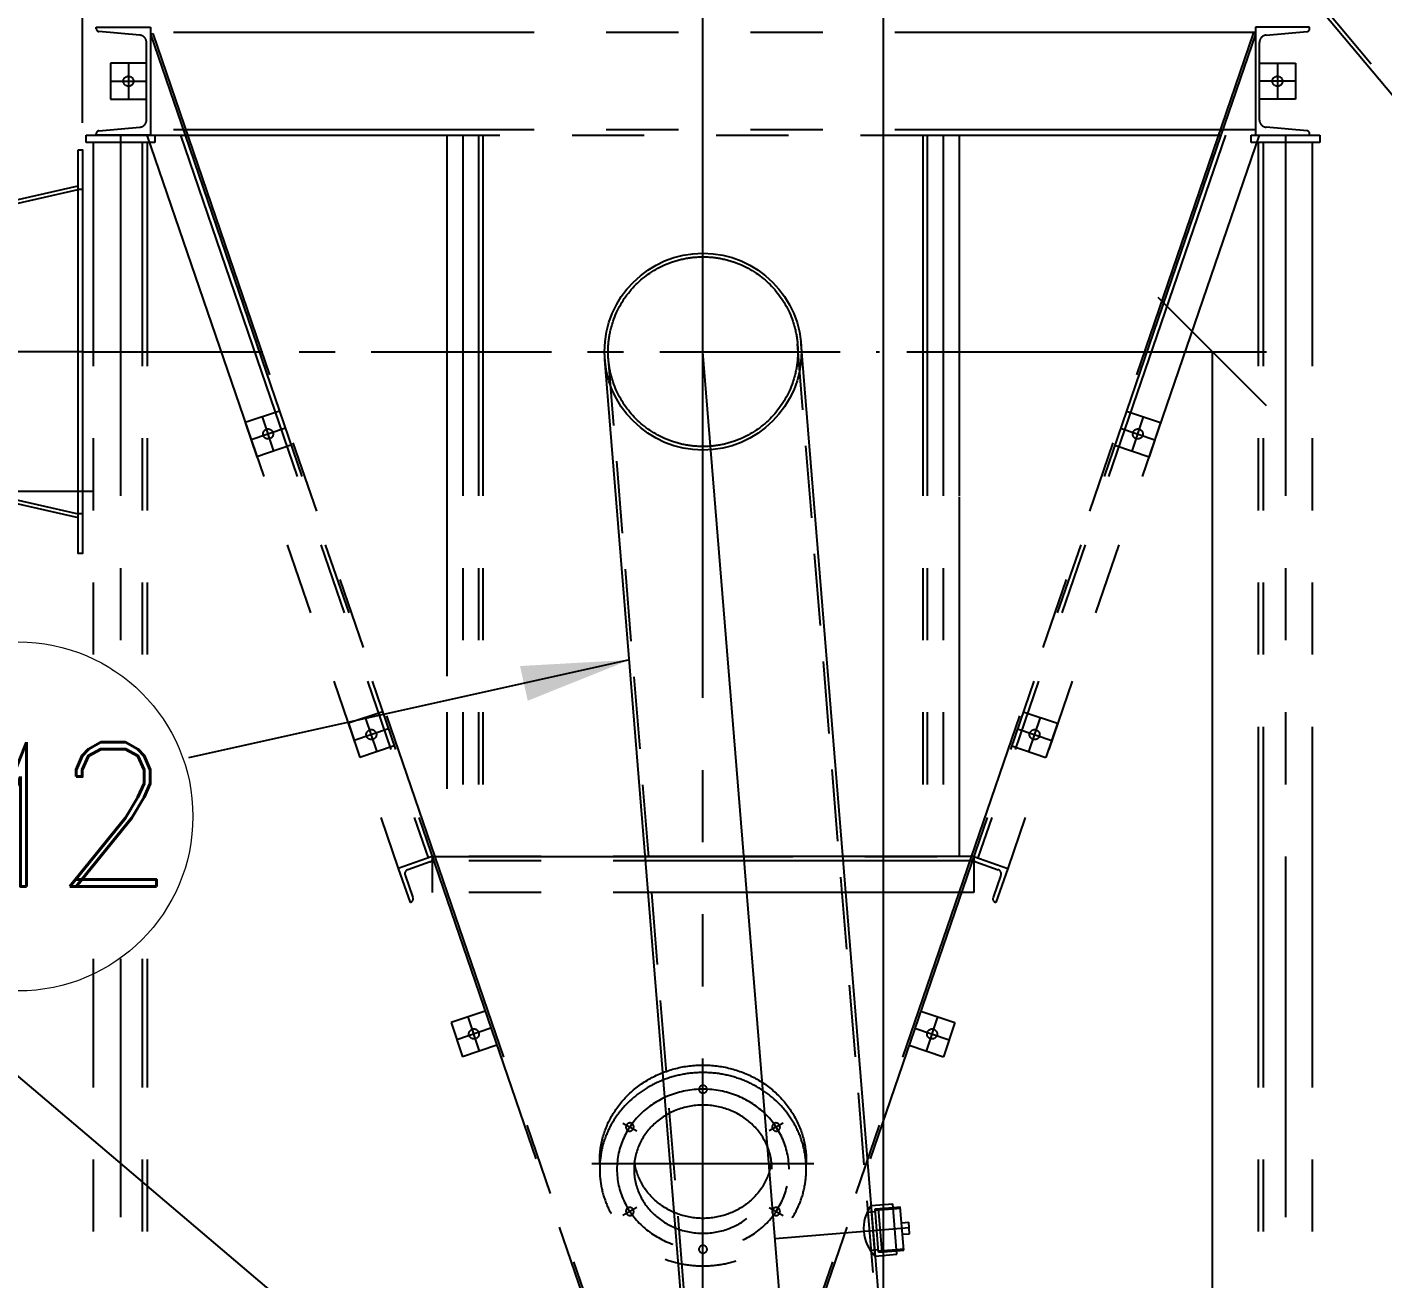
# Model space of a CAD drawing. Header units: inches. Extents: x 0 to 157513, y -28488 to 35640.
# Drawn here: x 20348 to 22227, y 23139 to 24875 of the extents above; entities that cross this region are included whole.
import ezdxf

# ---------------------------------------------------------------- set-up
doc = ezdxf.new("R2010")
doc.units = ezdxf.units.IN
doc.header["$LTSCALE"] = 400
doc.header["$MEASUREMENT"] = 0
for name, pattern in [('CENTER', [2, 1.25, -0.25, 0.25, -0.25]), ('CONTINOUS', [0]), ('DASHED2', [0.375, 0.25, -0.125]), ('HIDDEN', [9.525, 6.35, -3.175]), ('HIDDEN2', [4.7625, 3.175, -1.5875]), ('PHANTOM', [2.5, 1.25, -0.25, 0.25, -0.25, 0.25, -0.25])]:
    doc.linetypes.add(name, pattern=pattern)
for name, color, linetype in [('BF', 8, 'PHANTOM'), ('cen', 1, 'CENTER'), ('DIM', 1, 'Continuous'), ('hid', 3, 'HIDDEN2')]:
    doc.layers.add(name, color=color, linetype=linetype)
doc.layers.add('bordertext', color=1, linetype='Continuous', lineweight=20)
doc.styles.add('RD', font='ROMAND.SHX')
doc.styles.add('ROMANS', font='romans')
doc.dimstyles.new('SAM2 60 SC', dxfattribs={"dimscale": 60, "dimtxt": 2.5, "dimasz": 2.5, "dimexe": 1.25, "dimexo": 0.625, "dimtad": 1, "dimtoh": 1, "dimdec": 0, "dimdsep": 46, "dimtxsty": 'ROMANS', "dimblk": 'OBLIQUE', "dimcen": 2.5, "dimclrd": 1, "dimclre": 1, "dimclrt": 256, "dimadec": 0, "dimazin": 2, "dimtfac": 1, "dimtdec": 0, "dimtofl": 0, "dimtmove": 0, "dimatfit": 3, "dimfxl": 1, "dimtolj": 1, "dimtzin": 0, "dimarcsym": 1})
doc.dimstyles.new('STANDARD$7', dxfattribs={"dimscale": 25, "dimtxt": 2.5, "dimasz": 2.5, "dimexe": 1.5, "dimexo": 1, "dimgap": 1, "dimtad": 1, "dimdec": 3, "dimzin": 12, "dimdsep": 46, "dimtxsty": 'ROMANS', "dimcen": 125, "dimclrd": 1, "dimclre": 1, "dimclrt": 7, "dimadec": 0, "dimazin": 3, "dimtp": 0.051, "dimtm": 0.032, "dimtfac": 0.6, "dimtdec": 3, "dimtmove": 0, "dimatfit": 3, "dimfxl": 1, "dimtvp": 1, "dimtolj": 1, "dimtzin": 0, "dimarcsym": 1})

# ---------------------------------------------------------------- blocks, each defined once
blk = doc.blocks.new('611bf4sv')
at = {"layer": 'BF'}
for p, q in [((-60560.6, 31867.9, 395.8), (-60560.6, 33797.9, 395.8)), ((-59794.6, 33790.4, 395.8), (-61326.6, 33790.4, 395.8)), ((-61326.6, 33787.9, 395.8), (-61323.4, 33789, 395.8)), ((-61326.6, 33787.9, 395.8), (-61278.6, 33647.9, 395.8)), ((-61323.4, 33789, 395.8), (-60682, 31916.9, 395.8)), ((-59797.8, 33789, 395.8), (-60439.1, 31916.9, 395.8)), ((-59794.6, 33787.9, 395.8), (-59842.5, 33647.9, 395.8)), ((-59794.6, 33787.9, 395.8), (-59797.8, 33789, 395.8)), ((-59794.6, 33787.9, 395.8), (-59794.6, 33787.9, 395.8)), ((-61357, 33747.9, 395.8), (-61357, 33697.9, 395.8)), ((-59764.2, 33747.9, 395.8), (-59764.2, 33697.9, 395.8)), ((-61382, 33722.9, 395.8), (-61332, 33722.9, 395.8)), ((-59739.2, 33722.9, 395.8), (-59789.2, 33722.9, 395.8)), ((-61415.6, 33637.9, 395.8), (-61415.6, 33647.9, 395.8)), ((-61415.6, 33647.9, 395.8), (-61320.6, 33647.9, 395.8)), ((-61368.1, 33647.9, 395.8), (-61368.1, 31317.9, 395.8)), ((-61342.1, 33647.9, 395.8), (-59775.2, 33647.9, 395.8)), ((-61331.5, 33647.9, 395.8), (-60983.2, 32631.4, 395.8)), ((-59794.6, 33655.4, 395.8), (-61326.6, 33655.4, 395.8)), ((-61320.6, 33647.9, 395.8), (-61320.6, 33637.9, 395.8)), ((-61285, 33647.9, 395.8), (-60941.7, 32645.9, 395.8)), ((-61278.6, 33647.9, 395.8), (-60685.6, 31916.8, 395.8)), ((-60915.6, 33647.9, 395.8), (-60915.6, 32647.9, 395.8)), ((-60893.6, 33647.9, 395.8), (-60893.6, 32647.9, 395.8)), ((-60871.6, 33647.9, 395.8), (-60871.6, 32647.9, 395.8)), ((-60865.6, 33647.9, 395.8), (-60865.6, 32647.9, 395.8)), ((-59842.5, 33647.9, 395.8), (-60435.6, 31916.8, 395.8)), ((-60255.6, 33647.9, 395.8), (-60255.6, 32647.9, 395.8)), ((-60249.6, 33647.9, 395.8), (-60249.6, 32647.9, 395.8)), ((-60227.6, 33647.9, 395.8), (-60227.6, 32647.9, 395.8)), ((-60205.6, 33647.9, 395.8), (-60205.6, 32741.6, 395.8)), ((-59836.2, 33647.9, 395.8), (-60179.5, 32645.9, 395.8)), ((-59789.7, 33647.9, 395.8), (-60137.9, 32631.4, 395.8)), ((-59800.6, 33637.9, 395.8), (-59800.6, 33647.9, 395.8)), ((-59800.6, 33647.9, 395.8), (-59705.6, 33647.9, 395.8)), ((-59753.1, 33647.9, 395.8), (-59753.1, 31317.9, 395.8)), ((-59705.6, 33647.9, 395.8), (-59705.6, 33637.9, 395.8)), ((-61320.6, 33637.9, 395.8), (-61415.6, 33637.9, 395.8)), ((-61405.6, 31327.9, 395.8), (-61405.6, 33637.9, 395.8)), ((-61337.6, 31327.9, 395.8), (-61337.6, 33637.9, 395.8)), ((-61330.6, 31327.9, 395.8), (-61330.6, 33637.9, 395.8)), ((-59705.6, 33637.9, 395.8), (-59800.6, 33637.9, 395.8)), ((-59790.6, 31327.9, 395.8), (-59790.6, 33637.9, 395.8)), ((-59783.6, 31327.9, 395.8), (-59783.6, 33637.9, 395.8)), ((-59715.6, 31327.9, 395.8), (-59715.6, 33637.9, 395.8)), ((-61420.6, 33572.9, 395.8), (-61426.6, 33572.9, 395.8)), ((-60915.6, 33397.9, 395.8), (-60915.6, 32741.6, 395.8)), ((-61147.6, 33265.5, 395.8), (-61195, 33249.6, 395.8)), ((-61195, 33249.6, 395.8), (-61179.1, 33202.2, 395.8)), ((-61155.5, 33210.1, 395.8), (-61171.4, 33257.5, 395.8)), ((-59973.6, 33265.5, 395.8), (-59926.2, 33249.6, 395.8)), ((-59965.7, 33210.1, 395.8), (-59949.8, 33257.5, 395.8)), ((-59926.2, 33249.6, 395.8), (-59942.1, 33202.2, 395.8)), ((-61139.5, 33241.8, 395.8), (-61186.9, 33225.9, 395.8)), ((-59981.7, 33241.8, 395.8), (-59934.3, 33225.9, 395.8)), ((-61131.7, 33218.1, 395.8), (-61179.1, 33202.2, 395.8)), ((-59989.5, 33218.1, 395.8), (-59942.1, 33202.2, 395.8)), ((-60205.6, 33146.5, 395.8), (-60205.6, 32647.9, 395.8)), ((-61004.5, 32848.6, 395.8), (-61052, 32832.7, 395.8)), ((-61012.4, 32793.2, 395.8), (-61028.3, 32840.6, 395.8)), ((-60116.6, 32848.6, 395.8), (-60069.2, 32832.7, 395.8)), ((-60108.8, 32793.2, 395.8), (-60092.9, 32840.6, 395.8)), ((-61052, 32832.7, 395.8), (-61036.1, 32785.3, 395.8)), ((-60996.7, 32824.9, 395.8), (-61044, 32809, 395.8)), ((-60124.5, 32824.9, 395.8), (-60077.2, 32809, 395.8)), ((-60069.2, 32832.7, 395.8), (-60085.1, 32785.3, 395.8)), ((-60988.6, 32801.2, 395.8), (-61036.1, 32785.3, 395.8)), ((-60132.5, 32801.2, 395.8), (-60085.1, 32785.3, 395.8)), ((-60936, 32647.9, 395.8), (-60983.2, 32631.4, 395.8)), ((-60936, 32647.9, 395.8), (-60983.2, 32631.4, 395.8)), ((-60185.1, 32647.9, 395.8), (-60936, 32647.9, 395.8)), ((-60936, 32647.9, 395.8), (-60185.1, 32647.9, 395.8)), ((-60936, 32647.9, 395.8), (-60936, 32597.9, 395.8)), ((-60185.1, 32647.9, 395.8), (-60185.1, 32597.9, 395.8)), ((-60185.1, 32647.9, 395.8), (-60137.9, 32631.4, 395.8)), ((-60185.1, 32647.9, 395.8), (-60137.9, 32631.4, 395.8)), ((-60983.2, 32631.4, 395.8), (-60966.7, 32584.2, 395.8)), ((-60938.8, 32640.6, 395.8), (-60969.9, 32629.7, 395.8)), ((-60185.1, 32641.9, 395.8), (-60936, 32641.9, 395.8)), ((-60182.4, 32640.6, 395.8), (-60151.3, 32629.7, 395.8)), ((-60137.9, 32631.4, 395.8), (-60154.5, 32584.2, 395.8)), ((-60973.6, 32622, 395.8), (-60962.7, 32590.9, 395.8)), ((-60147.6, 32622, 395.8), (-60158.5, 32590.9, 395.8)), ((-60185.1, 32597.9, 395.8), (-60936, 32597.9, 395.8)), ((-60965.7, 32584.5, 395.8), (-60966.7, 32584.2, 395.8)), ((-60155.4, 32584.5, 395.8), (-60154.5, 32584.2, 395.8)), ((-60862.4, 32433.6, 395.8), (-60909.8, 32417.7, 395.8)), ((-60870.2, 32378.2, 395.8), (-60886.1, 32425.6, 395.8)), ((-60258.8, 32433.6, 395.8), (-60211.4, 32417.7, 395.8)), ((-60250.9, 32378.2, 395.8), (-60235, 32425.6, 395.8)), ((-60909.8, 32417.7, 395.8), (-60893.9, 32370.3, 395.8)), ((-60854.5, 32409.9, 395.8), (-60901.8, 32394, 395.8)), ((-60266.7, 32409.9, 395.8), (-60219.3, 32394, 395.8)), ((-60211.4, 32417.7, 395.8), (-60227.3, 32370.3, 395.8)), ((-60846.5, 32386.2, 395.8), (-60893.9, 32370.3, 395.8)), ((-60274.7, 32386.2, 395.8), (-60227.3, 32370.3, 395.8)), ((-60671.5, 32278.4, 395.8), (-60652.4, 32267.4, 395.8)), ((-60449.6, 32278.4, 395.8), (-60468.8, 32267.4, 395.8)), ((-60406.7, 32222, 395.8), (-60714.5, 32222, 395.8)), ((-60652.4, 32161.4, 395.8), (-60671.5, 32150.3, 395.8)), ((-60468.8, 32161.4, 395.8), (-60449.6, 32150.3, 395.8))]:
    blk.add_line(p, q, dxfattribs=at)
at = {"layer": 'BF', "elevation": 395.8}
for points in [[(-61401.6, 33650.2, -0.388879), (-61397.9, 33654.2), (-61341.1, 33659.2, 0.388879), (-61332, 33669.1), (-61332, 33776.7, 0.388879), (-61341.1, 33786.7), (-61397.9, 33791.7, -0.388879), (-61401.6, 33795.7), (-61401.6, 33797.9), (-61326.6, 33797.9), (-61326.6, 33647.9), (-61401.6, 33647.9)], [(-59719.6, 33650.2, 0.388879), (-59723.2, 33654.2), (-59780.1, 33659.2, -0.388879), (-59789.2, 33669.1), (-59789.2, 33776.7, -0.388879), (-59780.1, 33786.7), (-59723.2, 33791.7, 0.388879), (-59719.6, 33795.7), (-59719.6, 33797.9), (-59794.6, 33797.9), (-59794.6, 33647.9), (-59719.6, 33647.9)]]:
    blk.add_lwpolyline(points, format="xyb", close=True, dxfattribs=at)
for points in [[(-61382, 33697.9), (-61332, 33697.9), (-61332, 33747.9), (-61382, 33747.9)], [(-59739.2, 33697.9), (-59789.2, 33697.9), (-59789.2, 33747.9), (-59739.2, 33747.9)]]:
    blk.add_lwpolyline(points, close=True, dxfattribs=at)
at = {"layer": 'BF'}
for centre in [(-61357, 33722.9, 395.8), (-59764.2, 33722.9, 395.8), (-61163.4, 33233.8, 395.8), (-59957.8, 33233.8, 395.8), (-61020.3, 32817, 395.8), (-60100.9, 32817, 395.8), (-60878.1, 32402, 395.8), (-60243, 32402, 395.8)]:
    blk.add_circle(centre, 7, dxfattribs=at)
for centre, radius, start, end in [((-60940.4, 32645.3, 395.8), 5, 289.3343, 19.3343), ((-60180.7, 32645.3, 395.8), 5, 160.6657, 250.6657), ((-60967.9, 32624, 395.8), 6, 109.3343, 199.3343), ((-60153.2, 32624, 395.8), 6, 340.6657, 70.6657), ((-60967.4, 32589.2, 395.8), 5, 289.3343, 19.3343), ((-60153.8, 32589.2, 395.8), 5, 160.6657, 250.6657)]:
    blk.add_arc(centre, radius, start, end, dxfattribs=at)
at = {"layer": 'BF', "extrusion": (0, 0, -1)}
for centre, major_axis, start_param, end_param in [((-60560.6, 32225.6, 395.8), (-143.2, 0), -0.031582, 3.173175), ((-60560.6, 32235.1, 395.8), (95.5, 0), 0.117003, 3.02459)]:
    blk.add_ellipse(centre, major_axis=major_axis, ratio=0.930163, start_param=start_param, end_param=end_param, dxfattribs=at)
for centre, major_axis, ratio in [((-60560.6, 32214.4, 395.8), (143.2, 0), 0.93599), ((-60560.6, 32325.3, 395.8), (5.73, 0), 0.930163), ((-60560.6, 32214.4, 395.8), (119.3, 0), 0.930163), ((-60560.6, 32214.4, 395.8), (95.5, 0), 0.930163), ((-60662, 32272.9, 395.8), (2.86, 4.96), 0.930163), ((-60459.2, 32272.9, 395.8), (2.86, -4.96), 0.930163), ((-60662, 32155.8, 395.8), (-2.86, 4.96), 0.930163), ((-60459.2, 32155.8, 395.8), (-2.86, -4.96), 0.930163), ((-60560.6, 32103.4, 395.8), (-5.73, 0), 0.930163)]:
    blk.add_ellipse(centre, major_axis=major_axis, ratio=ratio, dxfattribs=at)
blk = doc.blocks.new('_OBLIQUE')
at = {"color": 0, "linetype": 'ByBlock'}
blk.add_line((-0.5, -0.5), (0.5, 0.5), dxfattribs=at)
blk = doc.blocks.new('*D58')
at = {"color": 1, "lineweight": -2}
for p, q in [((21284.7, 28456.5), (21284.7, 29904.4)), ((23634.7, 23509.5), (23634.7, 29904.4)), ((21284.7, 29829.4), (23634.7, 29829.4))]:
    blk.add_line(p, q, dxfattribs=at)
at = {"layer": 'Defpoints', "color": 0}
for p in [(23634.7, 29829.4), (21284.7, 28419, 23.4), (23634.7, 23472, 43.9)]:
    blk.add_point(p, dxfattribs=at)
at = {"color": 1, "lineweight": -2, "xscale": 150, "yscale": 150, "zscale": 150, "rotation": 180}
blk.add_blockref('_OBLIQUE', (21284.7, 29829.4), dxfattribs=at)
at = {"color": 1, "lineweight": -2, "xscale": 150, "yscale": 150, "zscale": 150}
blk.add_blockref('_OBLIQUE', (23634.7, 29829.4), dxfattribs=at)
at = {"insert": (22459.7, 29941.9), "char_height": 150, "attachment_point": 5, "style": 'ROMANS'}
blk.add_mtext('\\A1;2350', dxfattribs=at)
blk = doc.blocks.new('*D61')
at = {"color": 1, "lineweight": -2}
for p, q in [((19564.7, 24462), (19564.7, 29904.4)), ((20424.7, 24742), (20424.7, 29904.4)), ((19564.7, 29829.4), (20424.7, 29829.4))]:
    blk.add_line(p, q, dxfattribs=at)
at = {"layer": 'Defpoints', "color": 0}
for p in [(20424.7, 29829.4), (20424.7, 24704.5, 23.4), (19564.7, 24424.5, 23.4)]:
    blk.add_point(p, dxfattribs=at)
at = {"color": 1, "lineweight": -2, "xscale": 150, "yscale": 150, "zscale": 150, "rotation": 180}
blk.add_blockref('_OBLIQUE', (19564.7, 29829.4), dxfattribs=at)
at = {"color": 1, "lineweight": -2, "xscale": 150, "yscale": 150, "zscale": 150}
blk.add_blockref('_OBLIQUE', (20424.7, 29829.4), dxfattribs=at)
at = {"insert": (19994.7, 29941.9), "char_height": 150, "attachment_point": 5, "style": 'ROMANS'}
blk.add_mtext('\\A1;860', dxfattribs=at)
blk = doc.blocks.new('*D62')
at = {"color": 1, "lineweight": -2}
for p, q in [((20424.7, 24742), (20424.7, 29904.4)), ((21284.7, 29218), (21284.7, 29904.4)), ((20424.7, 29829.4), (21284.7, 29829.4))]:
    blk.add_line(p, q, dxfattribs=at)
at = {"layer": 'Defpoints', "color": 0}
for p in [(21284.7, 29829.4), (21284.7, 29180.5), (20424.7, 24704.5, 23.4)]:
    blk.add_point(p, dxfattribs=at)
at = {"color": 1, "lineweight": -2, "xscale": 150, "yscale": 150, "zscale": 150, "rotation": 180}
blk.add_blockref('_OBLIQUE', (20424.7, 29829.4), dxfattribs=at)
at = {"color": 1, "lineweight": -2, "xscale": 150, "yscale": 150, "zscale": 150}
blk.add_blockref('_OBLIQUE', (21284.7, 29829.4), dxfattribs=at)
at = {"insert": (20854.7, 29941.9), "char_height": 150, "attachment_point": 5, "style": 'ROMANS'}
blk.add_mtext('\\A1;860', dxfattribs=at)
blk = doc.blocks.new('*D67')
at = {"color": 1, "lineweight": -2}
for p, q in [((21284.7, 24330.5), (21284.7, 25120.3)), ((21535.1, 21380.3), (21535.1, 25120.3)), ((21284.7, 25045.3), (21535.1, 25045.3))]:
    blk.add_line(p, q, dxfattribs=at)
at = {"layer": 'Defpoints', "color": 0}
for p in [(21535.1, 25045.3), (21284.7, 24293, 23.4), (21535.1, 21342.8, 6924.9)]:
    blk.add_point(p, dxfattribs=at)
at = {"color": 1, "lineweight": -2, "xscale": 150, "yscale": 150, "zscale": 150, "rotation": 180}
blk.add_blockref('_OBLIQUE', (21284.7, 25045.3), dxfattribs=at)
at = {"color": 1, "lineweight": -2, "xscale": 150, "yscale": 150, "zscale": 150}
blk.add_blockref('_OBLIQUE', (21535.1, 25045.3), dxfattribs=at)
at = {"insert": (21409.9, 25157.8), "char_height": 150, "attachment_point": 5, "style": 'ROMANS'}
blk.add_mtext('\\A1;250', dxfattribs=at)
blk = doc.blocks.new('*D71')
at = {"color": 1, "lineweight": -2}
for p, q in [((21567.1, 24424.5), (22065.9, 24424.5)), ((21990.9, 21342.8), (21990.9, 24424.5)), ((21709.1, 21342.8), (22065.9, 21342.8))]:
    blk.add_line(p, q, dxfattribs=at)
at = {"layer": 'Defpoints', "color": 0}
for p in [(21529.6, 24424.5, 23.4), (21990.9, 24424.5), (21671.6, 21342.8, 6924.9)]:
    blk.add_point(p, dxfattribs=at)
at = {"color": 1, "lineweight": -2, "xscale": 150, "yscale": 150, "zscale": 150}
for p, rotation in [((21990.9, 24424.5), 90), ((21990.9, 21342.8), 270)]:
    blk.add_blockref('_OBLIQUE', p, dxfattribs=dict(at, rotation=rotation))
at = {"insert": (21878.4, 22883.7), "char_height": 150, "attachment_point": 5, "rotation": 90, "style": 'ROMANS'}
blk.add_mtext('\\A1;3082', dxfattribs=at)

msp = doc.modelspace()

# ---------------------------------------------------------------- linework, layer by layer
at = {"ltscale": 10}
for p, q in [((23458.5, 23324.2, 43.9), (21266.4, 25944.1, 43.9)), ((20118.7, 24586.5, 23.4), (20418.7, 24654.5, 23.4)), ((21671.2, 21353.9, 6924.9), (21420.8, 24435.6, 23.4)), ((21399.1, 21331.8, 6924.9), (21148.7, 24413.5, 23.4)), ((20118.7, 24262.5, 23.4), (20418.7, 24194.5, 23.4))]:
    msp.add_line(p, q, dxfattribs=at)
at = {"color": 3, "linetype": 'HIDDEN', "ltscale": 300}
for p, q in [((20118.7, 24581.5, 23.4), (20418.7, 24649.5, 23.4)), ((20118.7, 24267.5, 23.4), (20418.7, 24199.5, 23.4))]:
    msp.add_line(p, q, dxfattribs=at)
at = {"color": 1, "linetype": 'CENTER', "ltscale": 10}
for p, q in [((21535.1, 21342.8, 6924.9), (21284.7, 24424.5, 23.4)), ((21570.5, 23209.6, 23.4), (21384.7, 23194.5, 23.4))]:
    msp.add_line(p, q, dxfattribs=at)
at = {"color": 8, "ltscale": 10}
msp.add_line((20424.7, 24199.5, 23.4), (20418.7, 24199.5, 23.4), dxfattribs=at)
at = {"color": 3, "linetype": 'HIDDEN', "ltscale": 0.25}
for p, q in [((21513.6, 23231.6, 23.4), (21523.5, 23232.4, 23.4)), ((21528.1, 23175.9, 23.4), (21523.3, 23236, 23.4)), ((21533.1, 23176.3, 23.4), (21528.2, 23236.4, 23.4)), ((21517.9, 23178.7, 23.4), (21527.8, 23179.5, 23.4))]:
    msp.add_line(p, q, dxfattribs=at)
at = {"linetype": 'CONTINOUS'}
for p, q in [((21517.9, 23240.6, 23.4), (21547.8, 23243, 23.4)), ((21523.6, 23170.5, 23.4), (21517.9, 23240.6, 23.4)), ((21518.3, 23235.6, 23.4), (21518.3, 23235.6, 23.4)), ((21553.5, 23173, 23.4), (21547.8, 23243, 23.4)), ((21548.2, 23238, 23.4), (21558.1, 23238.9, 23.4)), ((21548.3, 23236.1, 23.4), (21558.3, 23236.9, 23.4)), ((21563, 23178.8, 23.4), (21558.1, 23238.9, 23.4)), ((21559.9, 23216.8, 23.4), (21569.9, 23217.6, 23.4)), ((21571.2, 23201.6, 23.4), (21569.9, 23217.6, 23.4)), ((21561.2, 23200.8, 23.4), (21571.2, 23201.6, 23.4)), ((21523.2, 23175.5, 23.4), (21523.2, 23175.5, 23.4)), ((21552.9, 23179.9, 23.4), (21562.9, 23180.7, 23.4)), ((21553.1, 23177.9, 23.4), (21563, 23178.8, 23.4)), ((21523.6, 23170.5, 23.4), (21553.5, 23173, 23.4))]:
    msp.add_line(p, q, dxfattribs=at)
at = {"color": 3, "linetype": 'HIDDEN', "ltscale": 0.05}
for p, q in [((21523.3, 23236, 23.4), (21548.2, 23238, 23.4)), ((21523.4, 23234, 23.4), (21548.3, 23236.1, 23.4)), ((21528, 23177.9, 23.4), (21552.9, 23179.9, 23.4)), ((21528.1, 23175.9, 23.4), (21553.1, 23177.9, 23.4))]:
    msp.add_line(p, q, dxfattribs=at)
at = {"ltscale": 10, "elevation": 23.4}
msp.add_lwpolyline([(20418.7, 24704.5), (20424.7, 24704.5), (20424.7, 24144.5), (20418.7, 24144.5)], close=True, dxfattribs=at)
at = {"ltscale": 10}
msp.add_circle((21284.7, 24424.5, 23.4), 136.5, dxfattribs=at)
at = {"color": 3, "linetype": 'HIDDEN', "ltscale": 100}
msp.add_circle((21284.7, 24424.5, 23.4), 131.5, dxfattribs=at)
at = {"linetype": 'CONTINOUS'}
msp.add_arc((21560.4, 23208.8, 23.4), 53.1, 143.183, 226.1075, dxfattribs=at)
at = {"layer": 'cen'}
msp.add_line((21284.7, 24718.8, 23.4), (21284.7, 24874.5, 23.4), dxfattribs=at)
at = {"layer": 'cen', "ltscale": 0.5}
for q in [(19564.7, 24424.5, 23.4), (21529.6, 24424.5, 23.4)]:
    msp.add_line((20424.7, 24424.5, 23.4), q, dxfattribs=at)
at = {"layer": 'cen', "color": 8, "linetype": 'CONTINOUS'}
msp.add_line((20129.8, 24231, 23.4), (20439.7, 24231, 23.4), dxfattribs=at)
at = {"layer": 'hid', "linetype": 'DASHED2'}
for p, q in [((23462.4, 23327.4, 43.9), (21270.3, 25947.3, 43.9)), ((21666.2, 21353.5, 6924.9), (21415.8, 24435.2, 23.4)), ((21404, 21332.2, 6924.9), (21153.6, 24413.9, 23.4))]:
    msp.add_line(p, q, dxfattribs=at)

# ---------------------------------------------------------------- block references
msp.add_blockref('611bf4sv', (81845.3, -8923.4, -372.4))

# ---------------------------------------------------------------- dimensions: what is measured, and where the dimension line sits
for base, p1, p2, picture, middle in [((20424.7, 29829.4), (19564.7, 24424.5, 23.4), (20424.7, 24704.5, 23.4), '*D61', (19994.7, 29941.9)), ((21284.7, 29829.4), (20424.7, 24704.5, 23.4), (21284.7, 29180.5), '*D62', (20854.7, 29941.9)), ((23634.7, 29829.4), (21284.7, 28419, 23.4), (23634.7, 23472, 43.9), '*D58', (22459.7, 29941.9))]:
    dim = msp.add_linear_dim(base=base, p1=p1, p2=p2, dimstyle='SAM2 60 SC')
    dim.commit()
    dim.dimension.update_dxf_attribs({"geometry": picture, "text_midpoint": middle})
dim = msp.add_linear_dim(base=(21535.1, 25045.3), p1=(21284.7, 24293, 23.4), p2=(21535.1, 21342.8, 6924.9), dimstyle='SAM2 60 SC')
dim.commit()
dim.dimension.update_dxf_attribs({"geometry": '*D67', "text_midpoint": (21409.9, 25045.3), "dimtype": 160})
dim = msp.add_linear_dim(base=(21990.9, 24424.5), p1=(21671.6, 21342.8, 6924.9), p2=(21529.6, 24424.5, 23.4), angle=90, dimstyle='SAM2 60 SC')
dim.commit()
dim.dimension.update_dxf_attribs({"geometry": '*D71', "text_midpoint": (21878.4, 22883.7)})

# ---------------------------------------------------------------- leaders
at = {"layer": 'DIM', "annotation_type": 0, "has_hookline": 1, "hookline_direction": 1, "text_width": 1133.3}
msp.add_leader([(21134.7, 22741.4), (18781.4, 24738.4), (18581.4, 24738.4)], dimstyle='STANDARD$7', override={"dimscale": 80, "dimexe": 1, "dimdec": 2, "dimpost": '', "dimcen": 0.9, "dimadec": 1, "dimtp": 0, "dimtm": 0, "dimtfac": 1, "dimtdec": 0, "dimatfit": 0, "dimfxl": 1.5, "dimtvp": 0, "dimtfillclr": 256}, dxfattribs=at)

# ---------------------------------------------------------------- next in the draw order: texts
at = {"color": 7, "insert": (20175.7, 23883, 340.1), "char_height": 200, "attachment_point": 1, "style": 'RD', "bg_fill": 2}
msp.add_mtext('M2', dxfattribs=at)

# ---------------------------------------------------------------- next in the draw order: linework, layer by layer
at = {"layer": 'bordertext'}
msp.add_circle((20335.6, 23780.1, 340.1), 242, dxfattribs=at)

# ---------------------------------------------------------------- next in the draw order: leaders
msp.add_leader([(21182.9, 23997.1), (20571.7, 23861.4)], dimstyle='SAM2 60 SC', override={"dimgap": 0.625, "dimtad": 0})

doc.saveas('drawing.dxf')
